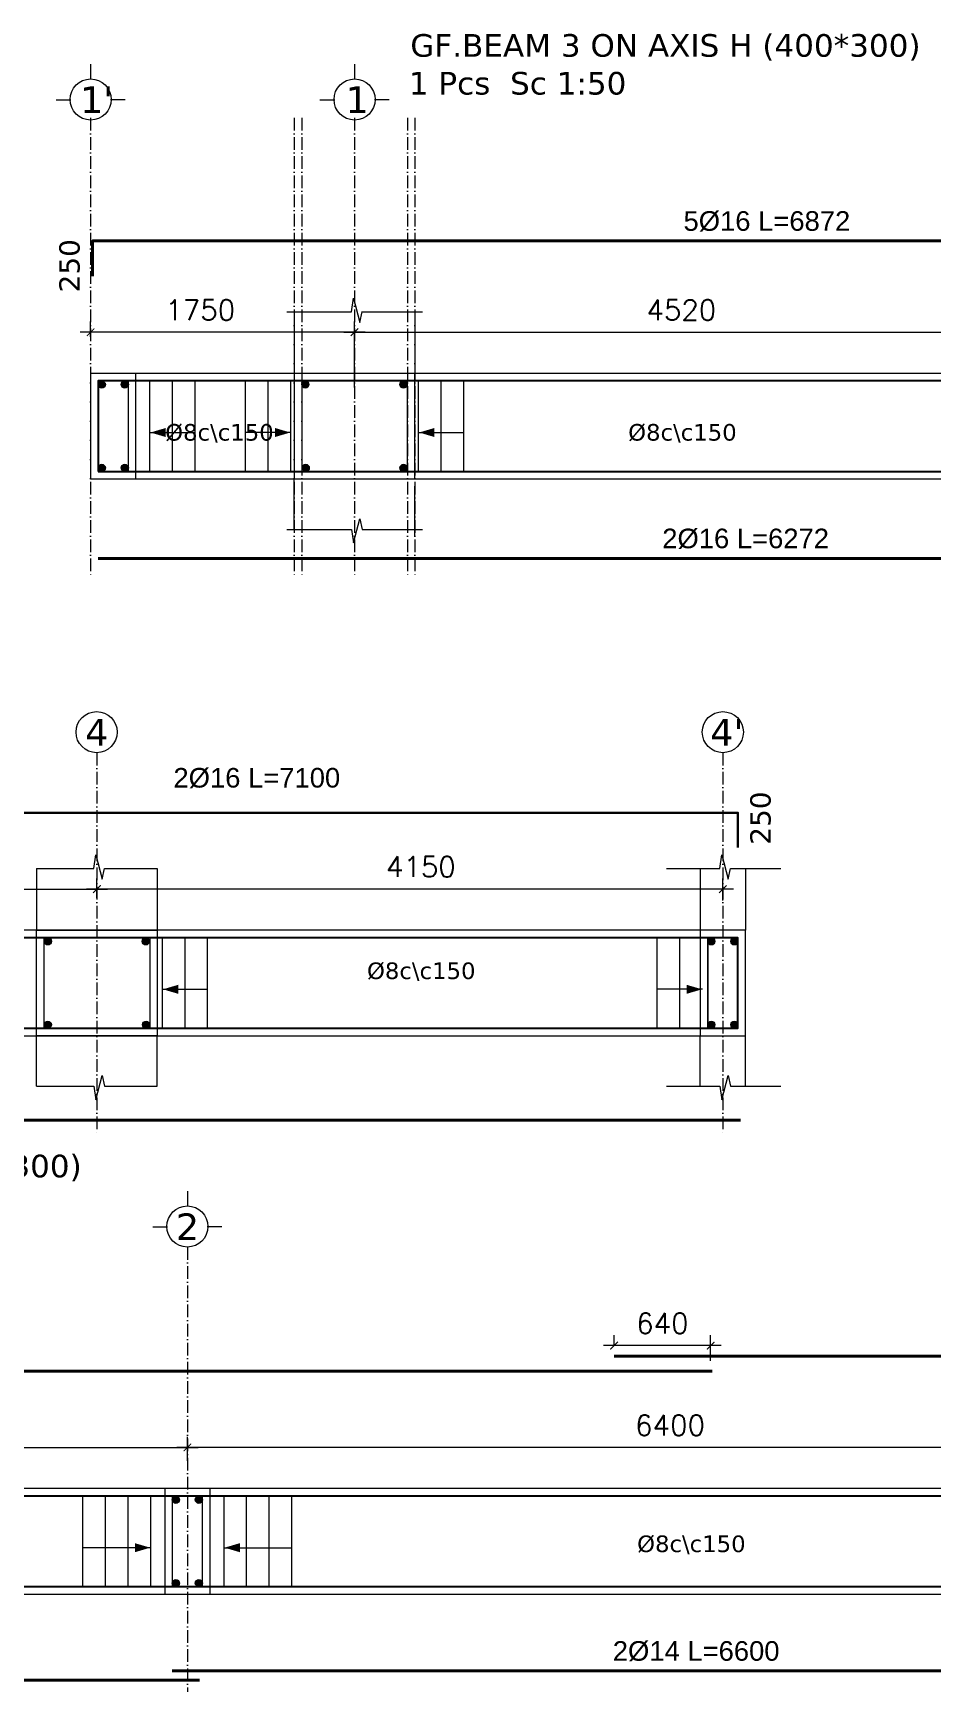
# Model space of a CAD drawing. Header units: inches. Extents: x -26151 to 62940, y -10194 to 246332.
# Drawn here: x 2579 to 3174, y 106418 to 107518 of the extents above; entities that cross this region are included whole.
import ezdxf

# ---------------------------------------------------------------- set-up
doc = ezdxf.new("R2010")
doc.units = ezdxf.units.IN
doc.header["$LTSCALE"] = 0.7
doc.header["$MEASUREMENT"] = 0
doc.linetypes.add('ACAD_ISO10W100', pattern=[18, 12, -3, 0, -3])
doc.layers.get('0').update_dxf_attribs({"lineweight": 13})
doc.layers.get('Defpoints').update_dxf_attribs({"lineweight": 5})
for name, color, linetype, lineweight in [('axis', 254, 'ACAD_ISO10W100', 9), ('BEAM FRAME', 5, 'Continuous', 18), ('COLUMN', 4, 'Continuous', 20), ('elevline', 30, 'Continuous', 20), ('FRAME 070', 5, 'Continuous', 60), ('hach', 9, 'Continuous', 9), ('hatch', 9, 'Continuous', 9), ('renforcment', 141, 'Continuous', 40), ('tex', 3, 'Continuous', 25), ('TEXT', 3, 'Continuous', 25), ('top rein. extension', 50, 'Continuous', 20), ('top renforcment', 7, 'Continuous', 40)]:
    doc.layers.add(name, color=color, linetype=linetype, lineweight=lineweight)
doc.styles.add('100', font='romans.shx', dxfattribs={"height": 13.5})
doc.styles.add('romanc', font='verdana.ttf', dxfattribs={"height": 250})
doc.styles.get("Standard").update_dxf_attribs({"font": 'arial.ttf', "height": 13})
doc.dimstyles.new('100', dxfattribs={"dimtxt": 13.5, "dimasz": 5, "dimexe": 7, "dimexo": 7, "dimgap": 8, "dimtad": 1, "dimdec": 0, "dimlfac": 10, "dimzin": 4, "dimdsep": 46, "dimtxsty": '100', "dimblk": 'ARCHTICK', "dimcen": 0.09, "dimdle": 7, "dimclrd": 1, "dimclre": 8, "dimclrt": 2, "dimadec": 0, "dimazin": 1, "dimtfac": 1, "dimtdec": 0, "dimtix": 1, "dimtofl": 0, "dimtmove": 0, "dimatfit": 3, "dimldrblk": 'ARCHTICK', "dimfxl": 0, "dimtolj": 1, "dimtzin": 0, "dimlwd": -1, "dimlwe": -1, "dimarcsym": 0})
doc.dimstyles.get("Standard").update_dxf_attribs({"dimtxt": 13, "dimasz": 5, "dimexe": 0.18, "dimexo": 0.0625, "dimgap": 6, "dimtad": 1, "dimdec": 0, "dimlfac": 10, "dimzin": 0, "dimdsep": 46, "dimtxsty": 'Standard', "dimblk": 'ARCHTICK', "dimcen": 0.09, "dimse1": 1, "dimse2": 1, "dimclrd": 1, "dimclre": 7, "dimclrt": 3, "dimadec": 0, "dimazin": 0, "dimtfac": 1, "dimtdec": 0, "dimtix": 1, "dimtofl": 0, "dimtmove": 0, "dimatfit": 3, "dimldrblk": 'ARCHTICK', "dimfxl": 0, "dimtolj": 1, "dimtzin": 0, "dimarcsym": 0})

# ---------------------------------------------------------------- blocks, each defined once
blk = doc.blocks.new('_ArchTick')
at = {"color": 0, "linetype": 'ByBlock', "lineweight": 0, "const_width": 0.15}
blk.add_lwpolyline([(-0.5, -0.5), (0.5, 0.5)], dxfattribs=at)
blk = doc.blocks.new('*D2166')
at = {"color": 1, "transparency": 16777216}
blk.add_line((2161.8, 106950.3), (2627.8, 106950.3), dxfattribs=at)
at = {"color": 8, "transparency": 16777216}
for p, q in [((2168.8, 106943.7), (2168.8, 106957.3)), ((2620.8, 106944.3), (2620.8, 106957.3))]:
    blk.add_line(p, q, dxfattribs=at)
at = {"layer": 'Defpoints', "color": 0, "transparency": 16777216}
for p in [(2620.8, 106950.3), (2168.8, 106936.7), (2620.8, 106937.3)]:
    blk.add_point(p, dxfattribs=at)
at = {"color": 1, "transparency": 16777216, "xscale": 5, "yscale": 5, "zscale": 5, "rotation": 180}
blk.add_blockref('_ArchTick', (2168.8, 106950.3), dxfattribs=at)
at = {"color": 1, "transparency": 16777216, "xscale": 5, "yscale": 5, "zscale": 5}
blk.add_blockref('_ArchTick', (2620.8, 106950.3), dxfattribs=at)
at = {"color": 2, "transparency": 16777216, "insert": (2394.8, 106965.1), "char_height": 13.5, "attachment_point": 5, "style": '100'}
blk.add_mtext('\\A1;4520', dxfattribs=at)
blk = doc.blocks.new('*D2167')
at = {"layer": 'Defpoints', "color": 0, "transparency": 16777216}
for p in [(1875.7, 107010.9, -157.8), (1875.7, 107010.9), (3075.7, 107010.9, -218.5)]:
    blk.add_point(p, dxfattribs=at)
at = {"layer": 'TEXT', "color": 3, "transparency": 16777216, "insert": (2726.8, 107023.9), "char_height": 13, "attachment_point": 5}
blk.add_mtext('\\A1;2%%C16 L=7100', dxfattribs=at)
blk = doc.blocks.new('*D1942')
at = {"color": 1, "transparency": 16777216}
blk.add_line((3042.8, 106950.3), (2613.8, 106950.3), dxfattribs=at)
at = {"color": 8, "transparency": 16777216}
for p, q in [((2620.8, 106944.2), (2620.8, 106957.3)), ((3035.8, 106942.8), (3035.8, 106957.3))]:
    blk.add_line(p, q, dxfattribs=at)
at = {"layer": 'Defpoints', "color": 0, "transparency": 16777216}
for p in [(2620.8, 106950.3), (2620.8, 106937.2), (3035.8, 106935.8)]:
    blk.add_point(p, dxfattribs=at)
at = {"color": 1, "transparency": 16777216, "xscale": 5, "yscale": 5, "zscale": 5, "rotation": 180}
blk.add_blockref('_ArchTick', (2620.8, 106950.3), dxfattribs=at)
at = {"color": 1, "transparency": 16777216, "xscale": 5, "yscale": 5, "zscale": 5}
blk.add_blockref('_ArchTick', (3035.8, 106950.3), dxfattribs=at)
at = {"color": 2, "transparency": 16777216, "insert": (2835.6, 106965.1), "char_height": 13.5, "attachment_point": 5, "style": '100'}
blk.add_mtext('\\A1;4150', dxfattribs=at)
blk = doc.blocks.new('*D1944')
at = {"layer": 'Defpoints', "color": 0, "transparency": 16777216}
for p in [(2160.8, 106797, -13652.7), (3047.5, 106797, -37100.9), (3047.5, 106797)]:
    blk.add_point(p, dxfattribs=at)
at = {"layer": 'TEXT', "color": 3, "transparency": 16777216, "insert": (2478.1, 106810), "char_height": 13, "attachment_point": 5}
blk.add_mtext('\\A1;2%%C16 L=8867', dxfattribs=at)
blk = doc.blocks.new('*D1964')
at = {"layer": 'Defpoints', "color": 0, "transparency": 16777216}
for p in [(2188.8, 106630.6, -218.4), (2188.8, 106630.6), (3028.7, 106630.6, -167.8)]:
    blk.add_point(p, dxfattribs=at)
at = {"layer": 'TEXT', "color": 3, "transparency": 16777216, "insert": (2512.5, 106643.6), "char_height": 13, "attachment_point": 5}
blk.add_mtext('\\A1;2%%C16 L=8400', dxfattribs=at)
blk = doc.blocks.new('*D1966')
at = {"layer": 'Defpoints', "color": 0, "transparency": 16777216}
for p in [(2963.7, 106640.6, -157.8), (2963.7, 106640.6), (3923.8, 106640.6, -218.5)]:
    blk.add_point(p, dxfattribs=at)
at = {"layer": 'TEXT', "color": 3, "transparency": 16777216, "insert": (3510.9, 106653.6), "char_height": 13, "attachment_point": 5}
blk.add_mtext('\\A1;2%%C16 L=9600', dxfattribs=at)
blk = doc.blocks.new('*D2170')
at = {"color": 8, "transparency": 16777216}
for p, q in [((2963.7, 106647.6), (2963.7, 106654.6)), ((3027.7, 106637.6), (3027.7, 106654.6))]:
    blk.add_line(p, q, dxfattribs=at)
at = {"color": 1, "transparency": 16777216}
blk.add_line((3034.7, 106647.6), (2956.7, 106647.6), dxfattribs=at)
at = {"layer": 'Defpoints', "color": 0, "transparency": 16777216}
for p in [(2963.7, 106647.6), (2963.7, 106640.6), (3027.7, 106630.6)]:
    blk.add_point(p, dxfattribs=at)
at = {"color": 1, "transparency": 16777216, "xscale": 5, "yscale": 5, "zscale": 5, "rotation": 180}
blk.add_blockref('_ArchTick', (2963.7, 106647.6), dxfattribs=at)
at = {"color": 1, "transparency": 16777216, "xscale": 5, "yscale": 5, "zscale": 5}
blk.add_blockref('_ArchTick', (3027.7, 106647.6), dxfattribs=at)
at = {"color": 2, "transparency": 16777216, "insert": (2995.7, 106662.4), "char_height": 13.5, "attachment_point": 5, "style": '100'}
blk.add_mtext('\\A1;640', dxfattribs=at)
blk = doc.blocks.new('*D1967')
at = {"color": 8, "transparency": 16777216}
for p, q in [((2680.8, 106571.2), (2680.8, 106587.1)), ((3320.8, 106573.5), (3320.8, 106587.1))]:
    blk.add_line(p, q, dxfattribs=at)
at = {"color": 1, "transparency": 16777216}
blk.add_line((3327.8, 106580.1), (2673.8, 106580.1), dxfattribs=at)
at = {"layer": 'Defpoints', "color": 0, "transparency": 16777216}
for p in [(2680.8, 106580.1), (3320.8, 106566.5), (2680.8, 106564.2)]:
    blk.add_point(p, dxfattribs=at)
at = {"color": 1, "transparency": 16777216, "xscale": 5, "yscale": 5, "zscale": 5, "rotation": 180}
blk.add_blockref('_ArchTick', (2680.8, 106580.1), dxfattribs=at)
at = {"color": 1, "transparency": 16777216, "xscale": 5, "yscale": 5, "zscale": 5}
blk.add_blockref('_ArchTick', (3320.8, 106580.1), dxfattribs=at)
at = {"color": 2, "transparency": 16777216, "insert": (3000.8, 106594.8), "char_height": 13.5, "attachment_point": 5, "style": '100'}
blk.add_mtext('\\A1;6400', dxfattribs=at)
blk = doc.blocks.new('*D1968')
at = {"color": 8, "transparency": 16777216}
for p, q in [((2228.8, 106558.9), (2228.8, 106587.1)), ((2680.8, 106571.2), (2680.8, 106587.1))]:
    blk.add_line(p, q, dxfattribs=at)
at = {"color": 1, "transparency": 16777216}
blk.add_line((2221.8, 106580.1), (2687.8, 106580.1), dxfattribs=at)
at = {"layer": 'Defpoints', "color": 0, "transparency": 16777216}
for p in [(2680.8, 106580.1), (2680.8, 106564.2), (2228.8, 106551.9)]:
    blk.add_point(p, dxfattribs=at)
at = {"color": 1, "transparency": 16777216, "xscale": 5, "yscale": 5, "zscale": 5, "rotation": 180}
blk.add_blockref('_ArchTick', (2228.8, 106580.1), dxfattribs=at)
at = {"color": 1, "transparency": 16777216, "xscale": 5, "yscale": 5, "zscale": 5}
blk.add_blockref('_ArchTick', (2680.8, 106580.1), dxfattribs=at)
at = {"color": 2, "transparency": 16777216, "insert": (2454.8, 106594.8), "char_height": 13.5, "attachment_point": 5, "style": '100'}
blk.add_mtext('\\A1;4520', dxfattribs=at)
blk = doc.blocks.new('*D1970')
at = {"layer": 'Defpoints', "color": 0, "transparency": 16777216}
for p in [(2213.8, 106425.8, -13652.7), (2688.8, 106425.8, -37100.9), (2688.8, 106425.8)]:
    blk.add_point(p, dxfattribs=at)
at = {"layer": 'TEXT', "color": 3, "transparency": 16777216, "insert": (2474.1, 106438.8), "char_height": 13, "attachment_point": 5}
blk.add_mtext('\\A1;2%%C14 L=4750', dxfattribs=at)
blk = doc.blocks.new('*D1971')
at = {"layer": 'Defpoints', "color": 0, "transparency": 16777216}
for p in [(2670.8, 106431.9, -13652.7), (3330.8, 106431.9, -37100.9), (3330.8, 106431.9)]:
    blk.add_point(p, dxfattribs=at)
at = {"layer": 'TEXT', "color": 3, "transparency": 16777216, "insert": (3018.1, 106444.9), "char_height": 13, "attachment_point": 5}
blk.add_mtext('\\A1;2%%C14 L=6600', dxfattribs=at)
blk = doc.blocks.new('*D2190')
at = {"color": 8, "transparency": 16777216}
for p, q in [((2791.6, 107283), (2791.6, 107326.6)), ((3243.6, 107301.4), (3243.6, 107326.6))]:
    blk.add_line(p, q, dxfattribs=at)
at = {"color": 1, "transparency": 16777216}
blk.add_line((2784.6, 107319.6), (3250.6, 107319.6), dxfattribs=at)
at = {"layer": 'Defpoints', "color": 0, "transparency": 16777216}
for p in [(3243.6, 107319.6), (3243.6, 107294.4), (2791.6, 107276)]:
    blk.add_point(p, dxfattribs=at)
at = {"color": 1, "transparency": 16777216, "xscale": 5, "yscale": 5, "zscale": 5, "rotation": 180}
blk.add_blockref('_ArchTick', (2791.6, 107319.6), dxfattribs=at)
at = {"color": 1, "transparency": 16777216, "xscale": 5, "yscale": 5, "zscale": 5}
blk.add_blockref('_ArchTick', (3243.6, 107319.6), dxfattribs=at)
at = {"color": 2, "transparency": 16777216, "insert": (3008.3, 107334.3), "char_height": 13.5, "attachment_point": 5, "style": '100'}
blk.add_mtext('\\A1;4520', dxfattribs=at)
blk = doc.blocks.new('*D2191')
at = {"layer": 'Defpoints', "color": 0, "transparency": 16777216}
for p in [(2621.6, 107169.6, -13652.7), (3248.8, 107169.6, -37318.8), (3248.8, 107169.6)]:
    blk.add_point(p, dxfattribs=at)
at = {"layer": 'TEXT', "color": 3, "transparency": 16777216, "insert": (3050.9, 107182.6), "char_height": 13, "attachment_point": 5}
blk.add_mtext('\\A1;2%%C16 L=6272', dxfattribs=at)
blk = doc.blocks.new('*D2192')
at = {"layer": 'Defpoints', "color": 0, "transparency": 16777216}
for p in [(2591.6, 107380.1, 264.3), (2591.6, 107380.1), (3278.8, 107380.1, -440.4)]:
    blk.add_point(p, dxfattribs=at)
at = {"layer": 'TEXT', "color": 3, "transparency": 16777216, "insert": (3065, 107393.1), "char_height": 13, "attachment_point": 5}
blk.add_mtext('\\A1;5%%C16 L=6872', dxfattribs=at)
blk = doc.blocks.new('*D2193')
at = {"color": 8, "transparency": 16777216}
for p, q in [((2616.6, 107316.6), (2616.6, 107326.6)), ((2791.6, 107316.1), (2791.6, 107326.6))]:
    blk.add_line(p, q, dxfattribs=at)
at = {"color": 1, "transparency": 16777216}
blk.add_line((2798.6, 107319.6), (2609.6, 107319.6), dxfattribs=at)
at = {"layer": 'Defpoints', "color": 0, "transparency": 16777216}
for p in [(2616.6, 107319.6), (2616.6, 107309.6), (2791.6, 107309.1)]:
    blk.add_point(p, dxfattribs=at)
at = {"color": 1, "transparency": 16777216, "xscale": 5, "yscale": 5, "zscale": 5, "rotation": 180}
blk.add_blockref('_ArchTick', (2616.6, 107319.6), dxfattribs=at)
at = {"color": 1, "transparency": 16777216, "xscale": 5, "yscale": 5, "zscale": 5}
blk.add_blockref('_ArchTick', (2791.6, 107319.6), dxfattribs=at)
at = {"color": 2, "transparency": 16777216, "insert": (2689.3, 107334.3), "char_height": 13.5, "attachment_point": 5, "style": '100'}
blk.add_mtext('\\A1;1750', dxfattribs=at)

msp = doc.modelspace()

# ---------------------------------------------------------------- hatches: boundary and pattern name
at = {"layer": 'elevline'}
for points in [[(2626.36, 107284.88, 1), (2621.61, 107284.88, 1)], [(2636.85, 107284.88, -1), (2641.61, 107284.88, -1)], [(2761.36, 107284.88, 1), (2756.6, 107284.88, 1)], [(2821.69, 107284.88, -1), (2826.44, 107284.88, -1)], [(2626.36, 107229.63, -1), (2621.61, 107229.63, -1)], [(2636.85, 107229.63, 1), (2641.61, 107229.63, 1)], [(2761.59, 107229.63, -1), (2756.83, 107229.63, -1)], [(2821.72, 107229.63, 1), (2826.48, 107229.63, 1)], [(2590.63, 106915.65, 1), (2585.87, 106915.65, 1)], [(2650.78, 106915.65, -1), (2655.54, 106915.65, -1)], [(3030.55, 106915.65, 1), (3025.8, 106915.65, 1)], [(3041.04, 106915.65, -1), (3045.8, 106915.65, -1)], [(2590.57, 106860.41, -1), (2585.81, 106860.41, -1)], [(2650.99, 106860.41, 1), (2655.75, 106860.41, 1)], [(3030.55, 106860.41, -1), (3025.8, 106860.41, -1)], [(3041.04, 106860.41, 1), (3045.8, 106860.41, 1)], [(2675.52, 106545.39, 1), (2670.76, 106545.39, 1)], [(2686, 106545.39, -1), (2690.76, 106545.39, -1)], [(2675.52, 106490.15, -1), (2670.76, 106490.15, -1)], [(2686, 106490.15, 1), (2690.76, 106490.15, 1)]]:
    msp.add_hatch(color=256, dxfattribs=at).paths.add_polyline_path(points)

# ---------------------------------------------------------------- linework, layer by layer
at = {"layer": 'axis'}
for p, q in [((2616.61, 107461.65), (2616.61, 107157.52)), ((2616.61, 107461.65), (2616.61, 107157.52)), ((2751.61, 107461.65), (2751.61, 107157.52)), ((2756.61, 107461.65), (2756.61, 107157.52)), ((2791.61, 107461.65), (2791.61, 107157.52)), ((2826.61, 107461.65), (2826.61, 107157.52)), ((2831.61, 107461.65), (2831.61, 107157.52)), ((2620.76, 107040.79), (2620.76, 106788.29)), ((3035.8, 107040.79), (3035.8, 106788.29)), ((2680.76, 106712.96), (2680.76, 106418.03)), ((2680.76, 106712.96), (2680.76, 106418.03))]:
    msp.add_line(p, q, dxfattribs=at)
at = {"layer": 'BEAM FRAME', "elevation": 217.91}
for points in [[(2616.61, 107222.26), (3258.61, 107222.26), (3258.61, 107292.26), (2616.61, 107292.26)], [(901.76, 106853.03), (3050.8, 106853.03), (3050.8, 106923.03), (901.76, 106923.03)], [(2213.76, 106482.77), (3897.76, 106482.77), (3897.76, 106552.77), (2213.76, 106552.77)]]:
    msp.add_lwpolyline(points, close=True, dxfattribs=at)
at = {"layer": 'COLUMN', "lineweight": 20}
for p, q in [((2751.61, 107333.18), (2751.61, 107292.26)), ((2831.61, 107333.18), (2831.61, 107292.26)), ((2751.61, 107188.83), (2751.61, 107222.26)), ((2831.61, 107184.07), (2831.61, 107217.49)), ((2580.76, 106963.96), (2580.76, 106923.03)), ((2660.76, 106963.96), (2660.76, 106919.89)), ((3020.8, 106963.96, 217.91), (3020.8, 106923.03, 217.91)), ((3050.8, 106963.96, 217.91), (3050.8, 106923.03, 217.91)), ((2580.76, 106819.6), (2580.76, 106853.03)), ((2660.76, 106819.6), (2660.76, 106853.03)), ((3020.8, 106819.6, 217.91), (3020.8, 106853.03, 217.91)), ((3050.8, 106819.6, 217.91), (3050.8, 106853.03, 217.91))]:
    msp.add_line(p, q, dxfattribs=at)
at = {"layer": 'elevline'}
for p, q in [((2655.92, 107227.26), (2655.92, 107287.26)), ((2670.88, 107227.26), (2670.88, 107287.26)), ((2685.88, 107227.26), (2685.88, 107287.26)), ((2719.35, 107227.26), (2719.35, 107287.26)), ((2734.35, 107227.26), (2734.35, 107287.26)), ((2749.31, 107227.26), (2749.31, 107287.26)), ((2834.1, 107227.26), (2834.1, 107287.26)), ((2849.06, 107227.26), (2849.06, 107287.26)), ((2864.06, 107227.26), (2864.06, 107287.26)), ((2664.23, 106858.34), (2664.23, 106918.34)), ((2679.19, 106858.03), (2679.19, 106918.03)), ((2694.19, 106858.03), (2694.19, 106918.03)), ((2992.3, 106858.03), (2992.3, 106918.03)), ((3007.3, 106858.03), (3007.3, 106918.03)), ((3025.76, 106858.03), (3025.76, 106918.03)), ((2611.49, 106487.77), (2611.49, 106547.77)), ((2626.49, 106487.77), (2626.49, 106547.77)), ((2641.49, 106487.77), (2641.49, 106547.77)), ((2656.45, 106487.77), (2656.45, 106547.77)), ((2705.07, 106487.77), (2705.07, 106547.77)), ((2720.03, 106487.77), (2720.03, 106547.77)), ((2735.03, 106487.77), (2735.03, 106547.77)), ((2750.03, 106487.77), (2750.03, 106547.77))]:
    msp.add_line(p, q, dxfattribs=at)
for centre in [(2623.99, 107284.88), (2639.23, 107284.88), (2758.98, 107284.88), (2824.07, 107284.88), (2623.99, 107229.63), (2639.23, 107229.63), (2759.21, 107229.63), (2824.1, 107229.63), (2588.25, 106915.65), (2653.16, 106915.65), (3028.18, 106915.65), (3043.42, 106915.65), (2588.19, 106860.41), (2653.37, 106860.41), (3028.18, 106860.41), (3043.42, 106860.41), (2673.14, 106545.39), (2688.38, 106545.39), (2673.14, 106490.15), (2688.38, 106490.15)]:
    msp.add_circle(centre, 2.38, dxfattribs=at)
at = {"layer": 'FRAME 070', "lineweight": 20}
for p, q in [((2789.57, 107333.18, 217.91), (2790.92, 107342.18, 217.91)), ((2790.92, 107342.18, 217.91), (2795.11, 107326.11, 217.91)), ((2746.61, 107333.18, 217.91), (2789.57, 107333.18, 217.91)), ((2795.11, 107326.11, 217.91), (2796.61, 107333.18, 217.91)), ((2796.14, 107333.18, 217.91), (2836.61, 107333.18, 217.91)), ((2790.92, 107179.83, 217.91), (2795.11, 107195.9, 217.91)), ((2795.11, 107195.9, 217.91), (2796.61, 107188.83, 217.91)), ((2746.61, 107188.83, 217.91), (2789.57, 107188.83, 217.91)), ((2789.57, 107188.83, 217.91), (2790.92, 107179.83, 217.91)), ((2796.61, 107188.83, 217.91), (2836.61, 107188.83, 217.91)), ((2618.73, 106963.96, 217.91), (2620.08, 106972.96, 217.91)), ((2620.08, 106972.96, 217.91), (2624.26, 106956.88, 217.91)), ((3033.76, 106963.96, 217.91), (3035.11, 106972.96, 217.91)), ((3035.11, 106972.96, 217.91), (3039.3, 106956.88, 217.91)), ((2580.76, 106963.96, 217.91), (2618.73, 106963.96, 217.91)), ((2624.26, 106956.88, 217.91), (2625.77, 106963.96, 217.91)), ((2625.77, 106963.96, 217.91), (2660.76, 106963.96, 217.91)), ((2998.41, 106963.96, 217.91), (3033.76, 106963.96, 217.91)), ((3039.3, 106956.88, 217.91), (3040.8, 106963.96, 217.91)), ((3040.8, 106963.96, 217.91), (3074.19, 106963.96, 217.91)), ((2580.76, 106819.6, 217.91), (2618.73, 106819.6, 217.91)), ((2618.73, 106819.6, 217.91), (2620.08, 106810.6, 217.91)), ((2620.08, 106810.6, 217.91), (2624.26, 106826.68, 217.91)), ((2624.26, 106826.68, 217.91), (2625.77, 106819.6, 217.91)), ((2625.77, 106819.6, 217.91), (2660.76, 106819.6, 217.91)), ((2998.41, 106819.6, 217.91), (3033.76, 106819.6, 217.91)), ((3033.76, 106819.6, 217.91), (3035.11, 106810.6, 217.91)), ((3035.11, 106810.6, 217.91), (3039.3, 106826.68, 217.91)), ((3039.3, 106826.68, 217.91), (3040.8, 106819.6, 217.91)), ((3040.8, 106819.6, 217.91), (3074.19, 106819.6, 217.91))]:
    msp.add_line(p, q, dxfattribs=at)
at = {"layer": 'FRAME 070', "lineweight": 15}
for points in [[(2616.61, 107222.26), (2646.61, 107222.26), (2646.61, 107292.26), (2616.61, 107292.26)], [(2751.61, 107222.26), (2831.61, 107222.26), (2831.61, 107292.26), (2751.61, 107292.26)], [(3020.8, 106853.03), (3050.8, 106853.03), (3050.8, 106923.03), (3020.8, 106923.03)], [(2665.76, 106482.77), (2695.76, 106482.77), (2695.76, 106552.77), (2665.76, 106552.77)]]:
    msp.add_lwpolyline(points, close=True, dxfattribs=at)
at = {"layer": 'hach', "color": 0, "lineweight": 30}
msp.add_lwpolyline([(2362.76, 107000.91), (3045.8, 107000.91), (3045.8, 106977.91)], dxfattribs=at)
at = {"layer": 'hach', "color": 5}
msp.add_lwpolyline([(2580.76, 106923.03), (2660.76, 106923.03), (2660.76, 106853.03), (2580.76, 106853.03)], close=True, dxfattribs=at)
at = {"layer": 'hach', "color": 0}
msp.add_lwpolyline([(2585.76, 106918.03), (2655.76, 106918.03), (2655.76, 106858.03), (2585.76, 106858.03)], close=True, dxfattribs=at)
at = {"layer": 'hatch'}
for p, q in [((2616.61, 107497.27), (2616.61, 107487.53)), ((2791.61, 107497.27), (2791.61, 107487.53)), ((2593.68, 107473.79), (2603.42, 107473.79)), ((2639.53, 107473.79), (2629.8, 107473.79)), ((2768.68, 107473.79), (2778.42, 107473.79)), ((2814.53, 107473.79), (2804.8, 107473.79)), ((2680.76, 106749.94), (2680.76, 106740.2)), ((2657.84, 106726.46), (2667.57, 106726.46)), ((2703.68, 106726.46), (2693.95, 106726.46))]:
    msp.add_line(p, q, dxfattribs=at)
for centre in [(2616.61, 107473.91), (2791.61, 107473.91), (2620.56, 107054.41), (3035.8, 107054.41), (2680.76, 106726.58)]:
    msp.add_circle(centre, 13.62, dxfattribs=at)
at = {"layer": 'renforcment', "lineweight": -2, "elevation": 217.91}
for points in [[(2621.61, 107227.26), (3253.61, 107227.26), (3253.61, 107287.26), (2621.61, 107287.26)], [(906.76, 106858.03), (3045.8, 106858.03), (3045.8, 106918.03), (906.76, 106918.03)], [(2218.76, 106487.77), (3892.76, 106487.77), (3892.76, 106547.77), (2218.76, 106547.77)]]:
    msp.add_lwpolyline(points, close=True, dxfattribs=at)
at = {"layer": 'top rein. extension'}
for p, q in [((2655.92, 107253.09), (2685.88, 107253.09)), ((2749.31, 107253.09), (2719.35, 107253.09)), ((2834.1, 107253.09), (2864.06, 107253.09)), ((2664.23, 106883.87), (2694.19, 106883.87)), ((3022.26, 106883.87), (2992.3, 106883.87)), ((2656.45, 106513.61), (2611.49, 106513.61)), ((2705.07, 106513.61), (2750.03, 106513.61))]:
    msp.add_line(p, q, dxfattribs=at)
for points in [[(2666.39, 107256.09), (2656.27, 107253.09), (2666.39, 107250.09)], [(2738.83, 107256.09), (2748.96, 107253.09), (2738.83, 107250.09)], [(2844.57, 107256.09), (2834.45, 107253.09), (2844.57, 107250.09)], [(2674.7, 106886.87), (2664.58, 106883.87), (2674.7, 106880.87)], [(3011.78, 106886.87), (3021.91, 106883.87), (3011.78, 106880.87)], [(2645.97, 106516.61), (2656.1, 106513.61), (2645.97, 106510.61)], [(2715.55, 106516.61), (2705.42, 106513.61), (2715.55, 106510.61)]]:
    msp.add_solid(points, dxfattribs=at)
at = {"layer": 'top renforcment'}
for p, q in [((3248.81, 107169.6, -217.91), (2621.61, 107169.6)), ((3047.5, 106797.04), (2118.76, 106797.04)), ((2688.76, 106425.75), (2213.76, 106425.75)), ((3330.76, 106431.9), (2670.76, 106431.9))]:
    msp.add_line(p, q, dxfattribs=at)
for points in [[(2617.91, 107356.86), (2617.91, 107380.13), (3253.61, 107380.13), (3253.61, 107362.24)], [(2963.73, 106640.65), (3892.76, 106640.65), (3892.76, 106622.76)], [(2218.76, 106610.37), (2218.76, 106630.65), (3028.73, 106630.65)]]:
    msp.add_lwpolyline(points, dxfattribs=at)
at = {"layer": 'top renforcment', "lineweight": 15}
for points in [[(2621.61, 107227.26), (2641.61, 107227.26), (2641.61, 107287.26), (2621.61, 107287.26)], [(2756.61, 107227.26), (2826.61, 107227.26), (2826.61, 107287.26), (2756.61, 107287.26)], [(3025.8, 106858.03), (3045.8, 106858.03), (3045.8, 106918.03), (3025.8, 106918.03)], [(2670.76, 106487.77), (2690.76, 106487.77), (2690.76, 106547.77), (2670.76, 106547.77)]]:
    msp.add_lwpolyline(points, close=True, dxfattribs=at)

# ---------------------------------------------------------------- texts
at = {"layer": 'tex', "style": 'romanc'}
for p in [(2666.04, 107247.71, -33436.19), (2973.02, 107247.72, -33436.19), (2799.85, 106890.68, -33436.19), (2978.95, 106510.7, -33436.19)]:
    msp.add_text('%%C8c\\c150', height=11, dxfattribs=at).set_placement(p)
at = {"layer": 'TEXT', "style": 'romanc'}
for s, height, p in [('GF.BEAM 3 ON AXIS H (400*300)', 15, (2828.57, 107502.27)), ('1 Pcs  Sc 1:50 ', 15, (2827.55, 107477.18)), ("1'", 17.6, (2609.58, 107464.99)), ('1', 17.6, (2785.68, 107464.99)), ('4', 17.6, (2612.96, 107045.49)), ("4'", 17.6, (3027.41, 107045.49)), ('GF.BEAM 9 ON AXIS D (400*300)', 15, (2272.01, 106759.2)), ('2', 17.6, (2673.16, 106717.66))]:
    msp.add_text(s, height=height, dxfattribs=at).set_placement(p)
for p in [(2609.32, 107345.98, -72739.24), (3067.47, 106979.73, -73175.05)]:
    msp.add_text('250', height=13.5, rotation=90, dxfattribs=at).set_placement(p)

# ---------------------------------------------------------------- dimensions: what is measured, and where the dimension line sits
for base, p1, p2, picture, middle in [((2616.61, 107319.55), (2791.61, 107309.08), (2616.61, 107309.58), '*D2193', (2689.29, 107319.55)), ((2620.76, 106950.33), (3035.8, 106935.76), (2620.76, 106937.22), '*D1942', (2835.58, 106950.33)), ((2680.76, 106580.07), (3320.76, 106566.48), (2680.76, 106564.16), '*D1967', (3000.76, 106580.07))]:
    dim = msp.add_linear_dim(base=base, p1=p1, p2=p2, angle=180, dimstyle='100')
    dim.commit()
    dim.dimension.update_dxf_attribs({"geometry": picture, "text_midpoint": middle, "dimtype": 160})
for base, p1, p2, picture, middle in [((3243.61, 107319.55), (2791.61, 107275.99), (3243.61, 107294.35), '*D2190', (3008.26, 107319.55)), ((2620.76, 106950.33), (2168.76, 106936.74), (2620.76, 106937.33), '*D2166', (2394.76, 106950.33)), ((2680.76, 106580.07), (2228.76, 106551.88), (2680.76, 106564.16), '*D1968', (2454.76, 106580.07))]:
    dim = msp.add_linear_dim(base=base, p1=p1, p2=p2, dimstyle='100')
    dim.commit()
    dim.dimension.update_dxf_attribs({"geometry": picture, "text_midpoint": middle, "dimtype": 160})
dim = msp.add_linear_dim(base=(2963.73, 106647.65), p1=(3027.73, 106630.65), p2=(2963.73, 106640.65), dimstyle='100')
dim.commit()
dim.dimension.update_dxf_attribs({"geometry": '*D2170', "text_midpoint": (2995.73, 106662.4)})
at = {"layer": 'TEXT'}
for base, p1, p2, angle, text, picture, middle in [((2591.61, 107380.13), (3278.81, 107380.13, -440.37), (2591.61, 107380.13, 264.29), 180, '5%%C16 L=<>', '*D2192', (3065, 107380.13)), ((3248.81, 107169.6, 12366.96), (2621.61, 107169.6, -1285.72), (3248.81, 107169.6, -24951.83), 0, '2%%C16 L=<>', '*D2191', (3050.86, 107169.6, 12366.96)), ((1875.73, 107010.91), (3075.7, 107010.91, -218.54), (1875.73, 107010.91, -157.78), 180, '2%%C16 L=7100', '*D2167', (2726.81, 107010.91)), ((3047.5, 106797.04, 12366.96), (2160.76, 106797.04, -1285.72), (3047.5, 106797.04, -24733.92), 0, '2%%C16 L=<>', '*D1944', (2478.11, 106797.04, 12366.96)), ((2963.73, 106640.65), (3923.76, 106640.65, -218.54), (2963.73, 106640.65, -157.78), 180, '2%%C16 L=<>', '*D1966', (3510.87, 106640.65)), ((2188.76, 106630.65), (3028.73, 106630.65, -167.76), (2188.76, 106630.65, -218.39), 180, '2%%C16 L=<>', '*D1964', (2512.53, 106630.65)), ((2688.76, 106425.75, 12366.96), (2213.76, 106425.75, -1285.72), (2688.76, 106425.75, -24733.92), 0, '2%%C14 L=<>', '*D1970', (2474.14, 106425.75, 12366.96)), ((3330.76, 106431.9, 12366.96), (2670.76, 106431.9, -1285.72), (3330.76, 106431.9, -24733.92), 0, '2%%C14 L=<>', '*D1971', (3018.15, 106431.9, 12366.96))]:
    dim = msp.add_linear_dim(base=base, p1=p1, p2=p2, angle=angle, text=text, dimstyle='Standard', override={"dimsd1": 1, "dimsd2": 1, "dimfxl": 0.1, "dimfxlon": 1}, dxfattribs=at)
    dim.commit()
    dim.dimension.update_dxf_attribs({"geometry": picture, "text_midpoint": middle, "dimtype": 161})

doc.saveas('drawing.dxf')
